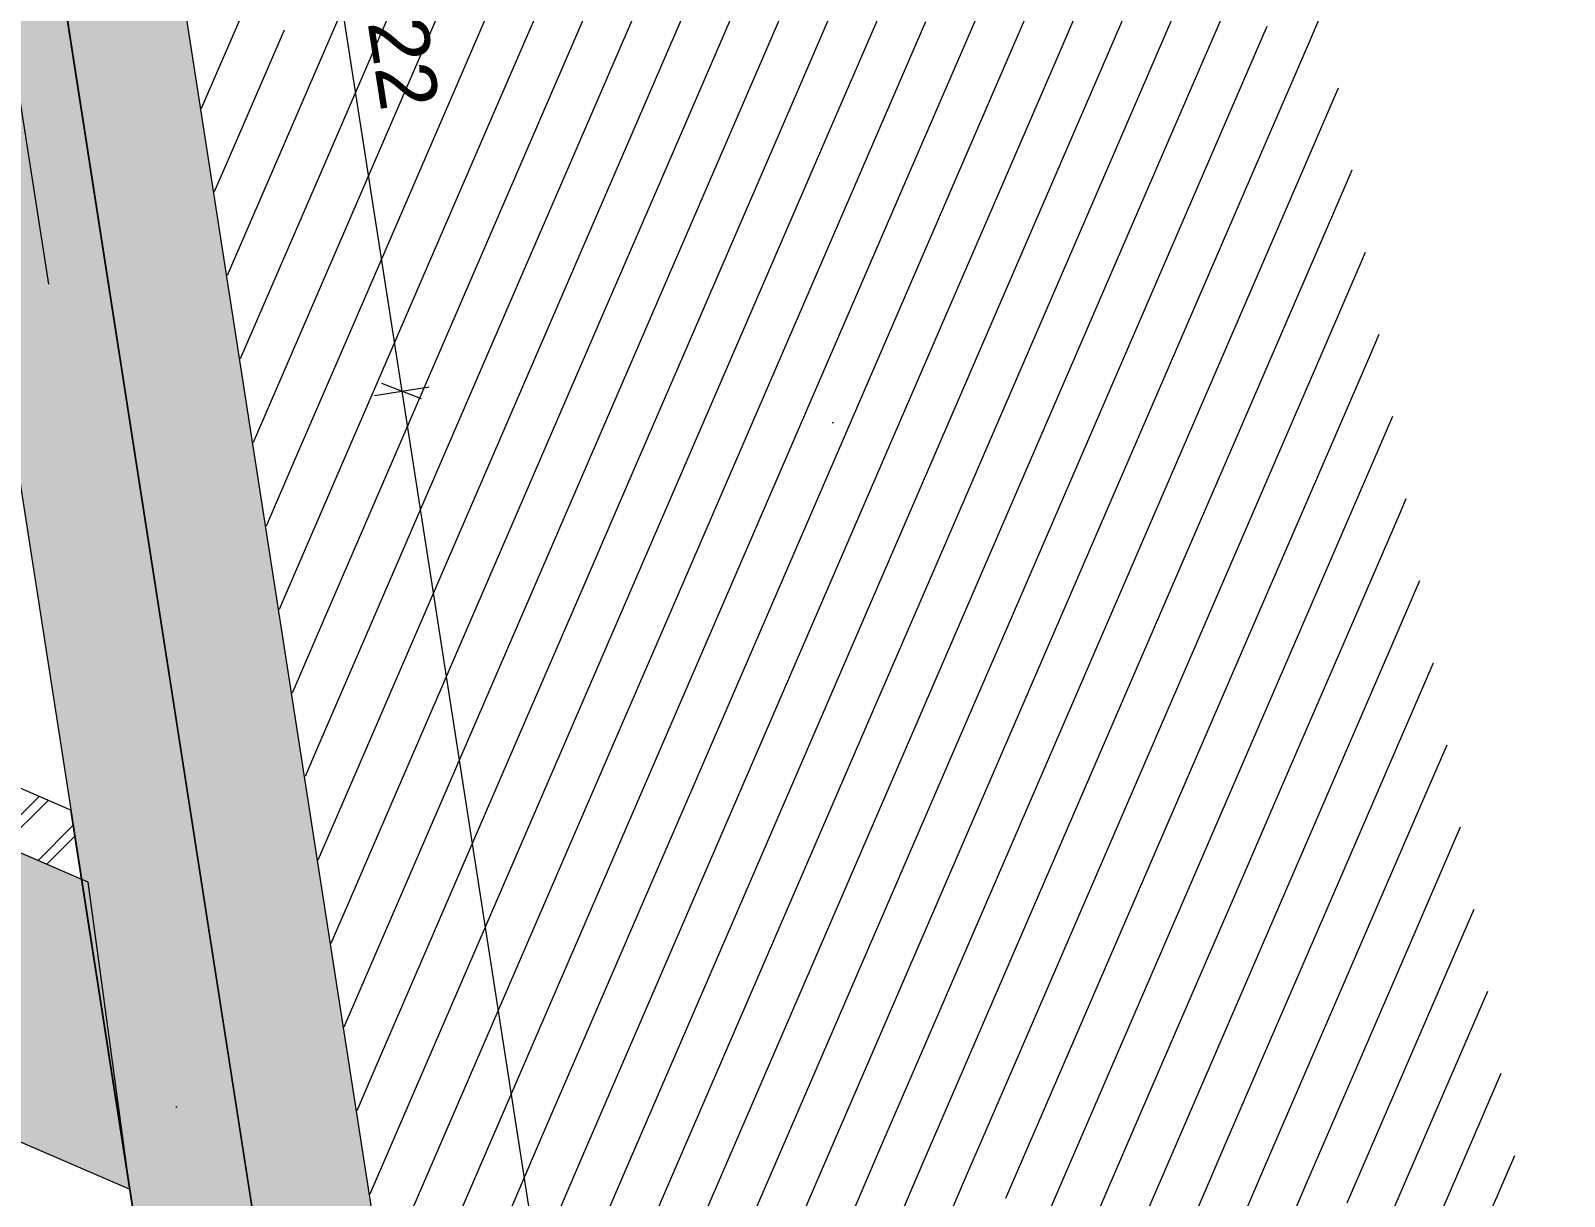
# Model space of a CAD drawing. Header units: millimetres. Extents: x 12535370 to 12575737, y 356204400 to 356234587.
# Drawn here: x 12556369 to 12558968, y 356211622 to 356213597 of the extents above; entities that cross this region are included whole.
import ezdxf
from ezdxf.enums import TextEntityAlignment as Align

# ---------------------------------------------------------------- set-up
doc = ezdxf.new("R2010")
doc.units = ezdxf.units.MM
doc.header["$MEASUREMENT"] = 0
doc.set_wipeout_variables(frame=1)
doc.linetypes.add('Dot & Dashed', pattern=[6702.78, 3527.78, -1763.89, 0, -1411.11])
doc.linetypes.add('Wipeout_Contour', pattern=[1000, 0, -1000])
for name, color, linetype in [('New_015 Innenwände', 7, 'Continuous'), ('New_035 Decken', 7, 'Continuous'), ('New_080 Raumdefinitionen', 7, 'Continuous'), ('New_290 Raster _ Achsen', 7, 'Continuous'), ('New_GRUNDSTÜCKSGRENZE', 7, 'Continuous')]:
    doc.layers.add(name, color=color, linetype=linetype)
for name, color, linetype, lineweight in [('New_015 Innenwände_Pen_No__1', 7, 'Continuous', 13), ('New_015 Innenwände_Pen_No__3', 7, 'Continuous', 18), ('New_035 Decken_Pen_No__1', 7, 'Continuous', 13), ('New_060 Möbel Einbau_Pen_No__1', 7, 'Continuous', 13), ('New_060 Möbel Einbau_Pen_No__18', 255, 'Continuous', 13), ('New_065 Möbel Einrichtung_Pen_No__31', 7, 'Continuous', 13), ('New_255 Plangrafiken_Pen_No__39', 8, 'Continuous', 13), ('New_290 Raster _ Achsen_Pen_No__108', 7, 'Continuous', 13), ('New_GRUNDSTÜCKSGRENZE_Pen_No__1', 7, 'Continuous', 13)]:
    doc.layers.add(name, color=color, linetype=linetype, lineweight=lineweight)
doc.styles.add('GENERATED_STYLE_1', font='arial.ttf')
doc.dimstyles.new('GENERATED_STYLE__1', dxfattribs={"dimtxt": 125, "dimasz": 47.5, "dimexe": 0.18, "dimexo": 2, "dimgap": 0, "dimtad": 1, "dimlfac": 0.001, "dimzin": 0, "dimdsep": 46, "dimtxsty": 'GENERATED_STYLE_1', "dimblk": 'ARROWHEAD_2', "dimblk1": 'ARROWHEAD_2', "dimblk2": 'ARROWHEAD_2', "dimcen": 0.09, "dimclrd": 7, "dimclre": 7, "dimclrt": 7, "dimadec": 0, "dimazin": 0, "dimtfac": 1, "dimtdec": 4, "dimtmove": 0, "dimatfit": 3, "dimfxl": 1, "dimtolj": 1, "dimtzin": 0, "dimarcsym": 0})
doc.dimstyles.new('GENERATED_STYLE__2', dxfattribs={"dimtxt": 100, "dimasz": 47.5, "dimexe": 0.18, "dimexo": 2, "dimgap": 0, "dimtad": 1, "dimlfac": 0.001, "dimzin": 0, "dimdsep": 46, "dimtxsty": 'GENERATED_STYLE_1', "dimblk": 'ARROWHEAD_2', "dimblk1": 'ARROWHEAD_2', "dimblk2": 'ARROWHEAD_2', "dimcen": 0.09, "dimclrd": 7, "dimclre": 7, "dimclrt": 7, "dimadec": 0, "dimazin": 0, "dimtfac": 1, "dimtdec": 4, "dimtmove": 0, "dimatfit": 3, "dimfxl": 1, "dimtolj": 1, "dimtzin": 0, "dimarcsym": 0})

# ---------------------------------------------------------------- blocks, each defined once
blk = doc.blocks.new('*X12', base_point=(12240439.2, 356160438.4))
at = {"layer": 'New_255 Plangrafiken_Pen_No__39', "color": 8, "linetype": 'Continuous', "lineweight": 13}
for p, q in [((12557464.7, 356213794), (12557376.7, 356213590.1)), ((12557464.7, 356213794), (12557376.7, 356213590.1)), ((12556956.3, 356213771.7), (12556868.2, 356213567.8)), ((12556956.3, 356213771.7), (12556868.2, 356213567.8)), ((12558043.2, 356213786.1), (12557955.1, 356213582.2)), ((12558043.2, 356213786.1), (12557955.1, 356213582.2)), ((12557026.4, 356213741.4), (12556938.3, 356213537.5)), ((12557026.4, 356213741.4), (12556938.3, 356213537.5)), ((12557534.8, 356213763.8), (12557446.7, 356213559.9)), ((12557534.8, 356213763.8), (12557446.7, 356213559.9)), ((12558113.3, 356213755.9), (12558025.2, 356213551.9)), ((12558113.3, 356213755.9), (12558025.2, 356213551.9)), ((12557604.9, 356213733.5), (12557516.8, 356213529.6)), ((12557604.9, 356213733.5), (12557516.8, 356213529.6)), ((12558183.3, 356213725.6), (12558095.2, 356213521.7)), ((12558183.3, 356213725.6), (12558095.2, 356213521.7)), ((12557096.4, 356213711.2), (12557008.4, 356213507.3)), ((12557096.4, 356213711.2), (12557008.4, 356213507.3)), ((12557674.9, 356213703.3), (12557586.8, 356213499.3)), ((12557674.9, 356213703.3), (12557586.8, 356213499.3)), ((12558253.4, 356213695.3), (12558165.3, 356213491.4)), ((12558253.4, 356213695.3), (12558165.3, 356213491.4)), ((12557166.5, 356213680.9), (12557078.4, 356213477)), ((12557166.5, 356213680.9), (12557078.4, 356213477)), ((12557745, 356213673), (12557656.9, 356213469.1)), ((12557745, 356213673), (12557656.9, 356213469.1)), ((12558323.4, 356213665.1), (12558235.3, 356213461.2)), ((12558323.4, 356213665.1), (12558235.3, 356213461.2)), ((12557236.5, 356213650.7), (12557148.5, 356213446.7)), ((12557236.5, 356213650.7), (12557148.5, 356213446.7)), ((12557815, 356213642.7), (12557726.9, 356213438.8)), ((12557815, 356213642.7), (12557726.9, 356213438.8)), ((12558561.7, 356213639.3), (12558533.6, 356213574.3)), ((12558561.7, 356213639.3), (12558533.6, 356213574.3)), ((12556728.1, 356213628.3), (12556657.9, 356213465.7)), ((12556728.1, 356213628.3), (12556657.9, 356213465.7)), ((12557306.6, 356213620.4), (12557218.5, 356213416.5)), ((12557306.6, 356213620.4), (12557218.5, 356213416.5)), ((12557885.1, 356213612.5), (12557797, 356213408.6)), ((12557885.1, 356213612.5), (12557797, 356213408.6)), ((12558393.5, 356213634.8), (12558305.4, 356213430.9)), ((12558393.5, 356213634.8), (12558305.4, 356213430.9)), ((12556798.2, 356213598.1), (12556710.1, 356213394.2)), ((12556798.2, 356213598.1), (12556710.1, 356213394.2)), ((12557376.7, 356213590.1), (12557288.6, 356213386.2)), ((12557376.7, 356213590.1), (12557288.6, 356213386.2)), ((12558463.5, 356213604.5), (12558375.4, 356213400.6)), ((12558463.5, 356213604.5), (12558375.4, 356213400.6)), ((12556868.2, 356213567.8), (12556780.2, 356213363.9)), ((12556868.2, 356213567.8), (12556780.2, 356213363.9)), ((12557446.7, 356213559.9), (12557358.6, 356213356)), ((12557446.7, 356213559.9), (12557358.6, 356213356)), ((12557955.1, 356213582.2), (12557867, 356213378.3)), ((12557955.1, 356213582.2), (12557867, 356213378.3)), ((12558533.6, 356213574.3), (12558445.5, 356213370.4)), ((12558533.6, 356213574.3), (12558445.5, 356213370.4)), ((12556938.3, 356213537.5), (12556850.2, 356213333.6)), ((12556938.3, 356213537.5), (12556850.2, 356213333.6)), ((12558025.2, 356213551.9), (12557937.1, 356213348)), ((12558025.2, 356213551.9), (12557937.1, 356213348)), ((12557008.4, 356213507.3), (12556920.3, 356213303.4)), ((12557008.4, 356213507.3), (12556920.3, 356213303.4)), ((12557516.8, 356213529.6), (12557428.7, 356213325.7)), ((12557516.8, 356213529.6), (12557428.7, 356213325.7)), ((12558095.2, 356213521.7), (12558007.1, 356213317.8)), ((12558095.2, 356213521.7), (12558007.1, 356213317.8)), ((12557586.8, 356213499.3), (12557498.7, 356213295.4)), ((12557586.8, 356213499.3), (12557498.7, 356213295.4)), ((12558165.3, 356213491.4), (12558077.2, 356213287.5)), ((12558165.3, 356213491.4), (12558077.2, 356213287.5)), ((12558584.7, 356213500.1), (12558515.6, 356213340.1)), ((12558584.7, 356213500.1), (12558515.6, 356213340.1)), ((12557078.4, 356213477), (12556990.3, 356213273.1)), ((12557078.4, 356213477), (12556990.3, 356213273.1)), ((12557656.9, 356213469.1), (12557568.8, 356213265.2)), ((12557656.9, 356213469.1), (12557568.8, 356213265.2)), ((12558235.3, 356213461.2), (12558147.3, 356213257.2)), ((12558235.3, 356213461.2), (12558147.3, 356213257.2)), ((12557148.5, 356213446.7), (12557060.4, 356213242.8)), ((12557148.5, 356213446.7), (12557060.4, 356213242.8)), ((12557726.9, 356213438.8), (12557638.8, 356213234.9)), ((12557726.9, 356213438.8), (12557638.8, 356213234.9)), ((12558305.4, 356213430.9), (12558217.3, 356213227)), ((12558305.4, 356213430.9), (12558217.3, 356213227)), ((12557218.5, 356213416.5), (12557130.4, 356213212.6)), ((12557218.5, 356213416.5), (12557130.4, 356213212.6)), ((12557797, 356213408.6), (12557708.9, 356213204.7)), ((12557797, 356213408.6), (12557708.9, 356213204.7)), ((12556710.1, 356213394.2), (12556679.9, 356213324.1)), ((12556710.1, 356213394.2), (12556679.9, 356213324.1)), ((12557288.6, 356213386.2), (12557200.5, 356213182.3)), ((12557288.6, 356213386.2), (12557200.5, 356213182.3)), ((12557867, 356213378.3), (12557779, 356213174.4)), ((12557867, 356213378.3), (12557779, 356213174.4)), ((12558375.4, 356213400.6), (12558287.4, 356213196.7)), ((12558375.4, 356213400.6), (12558287.4, 356213196.7)), ((12556780.2, 356213363.9), (12556701.8, 356213182.6)), ((12556780.2, 356213363.9), (12556701.8, 356213182.6)), ((12557358.6, 356213356), (12557270.5, 356213152.1)), ((12557358.6, 356213356), (12557270.5, 356213152.1)), ((12558445.5, 356213370.4), (12558357.4, 356213166.5)), ((12558445.5, 356213370.4), (12558357.4, 356213166.5)), ((12558607.7, 356213360.9), (12558585.6, 356213309.8)), ((12558607.7, 356213360.9), (12558585.6, 356213309.8)), ((12556850.2, 356213333.6), (12556762.1, 356213129.7)), ((12556850.2, 356213333.6), (12556762.1, 356213129.7)), ((12557428.7, 356213325.7), (12557340.6, 356213121.8)), ((12557428.7, 356213325.7), (12557340.6, 356213121.8)), ((12557937.1, 356213348), (12557849, 356213144.1)), ((12557937.1, 356213348), (12557849, 356213144.1)), ((12558515.6, 356213340.1), (12558427.5, 356213136.2)), ((12558515.6, 356213340.1), (12558427.5, 356213136.2)), ((12556920.3, 356213303.4), (12556832.2, 356213099.5)), ((12556920.3, 356213303.4), (12556832.2, 356213099.5)), ((12558007.1, 356213317.8), (12557919.1, 356213113.9)), ((12558007.1, 356213317.8), (12557919.1, 356213113.9)), ((12558585.6, 356213309.8), (12558497.5, 356213105.9)), ((12558585.6, 356213309.8), (12558497.5, 356213105.9)), ((12556990.3, 356213273.1), (12556902.2, 356213069.2)), ((12556990.3, 356213273.1), (12556902.2, 356213069.2)), ((12557498.7, 356213295.4), (12557410.6, 356213091.5)), ((12557498.7, 356213295.4), (12557410.6, 356213091.5)), ((12558077.2, 356213287.5), (12557989.1, 356213083.6)), ((12558077.2, 356213287.5), (12557989.1, 356213083.6)), ((12557568.8, 356213265.2), (12557480.7, 356213061.3)), ((12557568.8, 356213265.2), (12557480.7, 356213061.3)), ((12558147.3, 356213257.2), (12558059.2, 356213053.3)), ((12558147.3, 356213257.2), (12558059.2, 356213053.3)), ((12557060.4, 356213242.8), (12556972.3, 356213038.9)), ((12557060.4, 356213242.8), (12556972.3, 356213038.9)), ((12557638.8, 356213234.9), (12557550.8, 356213031)), ((12557638.8, 356213234.9), (12557550.8, 356213031)), ((12558217.3, 356213227), (12558129.2, 356213023.1)), ((12558217.3, 356213227), (12558129.2, 356213023.1)), ((12558630.6, 356213221.7), (12558567.6, 356213075.7)), ((12558630.6, 356213221.7), (12558567.6, 356213075.7)), ((12557130.4, 356213212.6), (12557042.3, 356213008.7)), ((12557130.4, 356213212.6), (12557042.3, 356213008.7)), ((12557708.9, 356213204.7), (12557620.8, 356213000.7)), ((12557708.9, 356213204.7), (12557620.8, 356213000.7)), ((12558287.4, 356213196.7), (12558199.3, 356212992.8)), ((12558287.4, 356213196.7), (12558199.3, 356212992.8)), ((12557200.5, 356213182.3), (12557112.4, 356212978.4)), ((12557200.5, 356213182.3), (12557112.4, 356212978.4)), ((12557779, 356213174.4), (12557690.9, 356212970.5)), ((12557779, 356213174.4), (12557690.9, 356212970.5)), ((12557270.5, 356213152.1), (12557182.5, 356212948.1)), ((12557270.5, 356213152.1), (12557182.5, 356212948.1)), ((12557849, 356213144.1), (12557760.9, 356212940.2)), ((12557849, 356213144.1), (12557760.9, 356212940.2)), ((12558357.4, 356213166.5), (12558269.3, 356212962.6)), ((12558357.4, 356213166.5), (12558269.3, 356212962.6)), ((12556762.1, 356213129.7), (12556723.8, 356213041)), ((12556762.1, 356213129.7), (12556723.8, 356213041)), ((12557340.6, 356213121.8), (12557252.5, 356212917.9)), ((12557340.6, 356213121.8), (12557252.5, 356212917.9)), ((12558427.5, 356213136.2), (12558339.4, 356212932.3)), ((12558427.5, 356213136.2), (12558339.4, 356212932.3)), ((12556832.2, 356213099.5), (12556745.8, 356212899.4)), ((12556832.2, 356213099.5), (12556745.8, 356212899.4)), ((12557410.6, 356213091.5), (12557322.6, 356212887.6)), ((12557410.6, 356213091.5), (12557322.6, 356212887.6)), ((12557919.1, 356213113.9), (12557831, 356212910)), ((12557919.1, 356213113.9), (12557831, 356212910)), ((12558497.5, 356213105.9), (12558409.4, 356212902)), ((12558497.5, 356213105.9), (12558409.4, 356212902)), ((12556902.2, 356213069.2), (12556814.1, 356212865.3)), ((12556902.2, 356213069.2), (12556814.1, 356212865.3)), ((12557989.1, 356213083.6), (12557901, 356212879.7)), ((12557989.1, 356213083.6), (12557901, 356212879.7)), ((12558567.6, 356213075.7), (12558479.5, 356212871.8)), ((12558567.6, 356213075.7), (12558479.5, 356212871.8)), ((12558653.6, 356213082.5), (12558637.6, 356213045.4)), ((12558653.6, 356213082.5), (12558637.6, 356213045.4)), ((12556972.3, 356213038.9), (12556884.2, 356212835)), ((12556972.3, 356213038.9), (12556884.2, 356212835)), ((12557480.7, 356213061.3), (12557392.6, 356212857.4)), ((12557480.7, 356213061.3), (12557392.6, 356212857.4)), ((12558059.2, 356213053.3), (12557971.1, 356212849.4)), ((12558059.2, 356213053.3), (12557971.1, 356212849.4)), ((12558637.6, 356213045.4), (12558549.5, 356212841.5)), ((12558637.6, 356213045.4), (12558549.5, 356212841.5)), ((12557550.8, 356213031), (12557462.7, 356212827.1)), ((12557550.8, 356213031), (12557462.7, 356212827.1)), ((12558129.2, 356213023.1), (12558041.1, 356212819.2)), ((12558129.2, 356213023.1), (12558041.1, 356212819.2)), ((12557042.3, 356213008.7), (12556954.3, 356212804.8)), ((12557042.3, 356213008.7), (12556954.3, 356212804.8)), ((12557620.8, 356213000.7), (12557532.7, 356212796.8)), ((12557620.8, 356213000.7), (12557532.7, 356212796.8)), ((12558199.3, 356212992.8), (12558111.2, 356212788.9)), ((12558199.3, 356212992.8), (12558111.2, 356212788.9)), ((12557112.4, 356212978.4), (12557024.3, 356212774.5)), ((12557112.4, 356212978.4), (12557024.3, 356212774.5)), ((12557690.9, 356212970.5), (12557602.8, 356212766.6)), ((12557690.9, 356212970.5), (12557602.8, 356212766.6)), ((12558269.3, 356212962.6), (12558181.2, 356212758.6)), ((12558269.3, 356212962.6), (12558181.2, 356212758.6)), ((12557182.5, 356212948.1), (12557094.4, 356212744.2)), ((12557182.5, 356212948.1), (12557094.4, 356212744.2)), ((12557760.9, 356212940.2), (12557672.8, 356212736.3)), ((12557760.9, 356212940.2), (12557672.8, 356212736.3)), ((12558676.6, 356212943.3), (12558619.6, 356212811.2)), ((12558676.6, 356212943.3), (12558619.6, 356212811.2)), ((12557252.5, 356212917.9), (12557164.4, 356212714)), ((12557252.5, 356212917.9), (12557164.4, 356212714)), ((12557831, 356212910), (12557742.9, 356212706)), ((12557831, 356212910), (12557742.9, 356212706)), ((12558339.4, 356212932.3), (12558251.3, 356212728.4)), ((12558339.4, 356212932.3), (12558251.3, 356212728.4)), ((12557322.6, 356212887.6), (12557234.5, 356212683.7)), ((12557322.6, 356212887.6), (12557234.5, 356212683.7)), ((12558409.4, 356212902), (12558321.4, 356212698.1)), ((12558409.4, 356212902), (12558321.4, 356212698.1)), ((12556814.1, 356212865.3), (12556767.8, 356212757.9)), ((12556814.1, 356212865.3), (12556767.8, 356212757.9)), ((12557392.6, 356212857.4), (12557304.5, 356212653.4)), ((12557392.6, 356212857.4), (12557304.5, 356212653.4)), ((12557901, 356212879.7), (12557812.9, 356212675.8)), ((12557901, 356212879.7), (12557812.9, 356212675.8)), ((12558479.5, 356212871.8), (12558391.4, 356212667.9)), ((12558479.5, 356212871.8), (12558391.4, 356212667.9)), ((12556884.2, 356212835), (12556796.1, 356212631.1)), ((12556884.2, 356212835), (12556796.1, 356212631.1)), ((12557971.1, 356212849.4), (12557883, 356212645.5)), ((12557971.1, 356212849.4), (12557883, 356212645.5)), ((12558549.5, 356212841.5), (12558461.5, 356212637.6)), ((12558549.5, 356212841.5), (12558461.5, 356212637.6)), ((12556954.3, 356212804.8), (12556866.2, 356212600.8)), ((12556954.3, 356212804.8), (12556866.2, 356212600.8)), ((12557462.7, 356212827.1), (12557374.6, 356212623.2)), ((12557462.7, 356212827.1), (12557374.6, 356212623.2)), ((12558041.1, 356212819.2), (12557953.1, 356212615.3)), ((12558041.1, 356212819.2), (12557953.1, 356212615.3)), ((12558619.6, 356212811.2), (12558531.5, 356212607.3)), ((12558619.6, 356212811.2), (12558531.5, 356212607.3)), ((12557532.7, 356212796.8), (12557444.6, 356212592.9)), ((12557532.7, 356212796.8), (12557444.6, 356212592.9)), ((12558111.2, 356212788.9), (12558023.1, 356212585)), ((12558111.2, 356212788.9), (12558023.1, 356212585)), ((12558689.7, 356212781), (12558601.6, 356212577.1)), ((12558689.7, 356212781), (12558601.6, 356212577.1)), ((12558699.6, 356212804.1), (12558689.7, 356212781)), ((12558699.6, 356212804.1), (12558689.7, 356212781)), ((12557024.3, 356212774.5), (12556936.2, 356212570.6)), ((12557024.3, 356212774.5), (12556936.2, 356212570.6)), ((12557602.8, 356212766.6), (12557514.7, 356212562.7)), ((12557602.8, 356212766.6), (12557514.7, 356212562.7)), ((12558181.2, 356212758.6), (12558093.2, 356212554.7)), ((12558181.2, 356212758.6), (12558093.2, 356212554.7)), ((12557094.4, 356212744.2), (12557006.3, 356212540.3)), ((12557094.4, 356212744.2), (12557006.3, 356212540.3)), ((12557672.8, 356212736.3), (12557584.7, 356212532.4)), ((12557672.8, 356212736.3), (12557584.7, 356212532.4)), ((12558251.3, 356212728.4), (12558163.2, 356212524.5)), ((12558251.3, 356212728.4), (12558163.2, 356212524.5)), ((12557164.4, 356212714), (12557076.3, 356212510.1)), ((12557164.4, 356212714), (12557076.3, 356212510.1)), ((12557742.9, 356212706), (12557654.8, 356212502.1)), ((12557742.9, 356212706), (12557654.8, 356212502.1)), ((12557234.5, 356212683.7), (12557146.4, 356212479.8)), ((12557234.5, 356212683.7), (12557146.4, 356212479.8)), ((12557812.9, 356212675.8), (12557724.9, 356212471.9)), ((12557812.9, 356212675.8), (12557724.9, 356212471.9)), ((12558321.4, 356212698.1), (12558233.3, 356212494.2)), ((12558321.4, 356212698.1), (12558233.3, 356212494.2)), ((12557304.5, 356212653.4), (12557216.4, 356212449.5)), ((12557304.5, 356212653.4), (12557216.4, 356212449.5)), ((12558391.4, 356212667.9), (12558303.3, 356212463.9)), ((12558391.4, 356212667.9), (12558303.3, 356212463.9)), ((12558722.6, 356212664.9), (12558671.6, 356212546.8)), ((12558722.6, 356212664.9), (12558671.6, 356212546.8)), ((12556796.1, 356212631.1), (12556789.7, 356212616.3)), ((12556796.1, 356212631.1), (12556789.7, 356212616.3)), ((12557374.6, 356212623.2), (12557286.5, 356212419.3)), ((12557374.6, 356212623.2), (12557286.5, 356212419.3)), ((12557883, 356212645.5), (12557794.9, 356212441.6)), ((12557883, 356212645.5), (12557794.9, 356212441.6)), ((12558461.5, 356212637.6), (12558373.4, 356212433.7)), ((12558461.5, 356212637.6), (12558373.4, 356212433.7)), ((12556866.2, 356212600.8), (12556811.7, 356212474.8)), ((12556866.2, 356212600.8), (12556811.7, 356212474.8)), ((12557953.1, 356212615.3), (12557865, 356212411.3)), ((12557953.1, 356212615.3), (12557865, 356212411.3)), ((12558531.5, 356212607.3), (12558443.4, 356212403.4)), ((12558531.5, 356212607.3), (12558443.4, 356212403.4)), ((12556936.2, 356212570.6), (12556848.1, 356212366.7)), ((12556936.2, 356212570.6), (12556848.1, 356212366.7)), ((12557444.6, 356212592.9), (12557356.6, 356212389)), ((12557444.6, 356212592.9), (12557356.6, 356212389)), ((12558023.1, 356212585), (12557935, 356212381.1)), ((12558023.1, 356212585), (12557935, 356212381.1)), ((12558601.6, 356212577.1), (12558513.5, 356212373.2)), ((12558601.6, 356212577.1), (12558513.5, 356212373.2)), ((12557514.7, 356212562.7), (12557426.6, 356212358.7)), ((12557514.7, 356212562.7), (12557426.6, 356212358.7)), ((12558093.2, 356212554.7), (12558005.1, 356212350.8)), ((12558093.2, 356212554.7), (12558005.1, 356212350.8)), ((12558671.6, 356212546.8), (12558583.5, 356212342.9)), ((12558671.6, 356212546.8), (12558583.5, 356212342.9)), ((12557006.3, 356212540.3), (12556918.2, 356212336.4)), ((12557006.3, 356212540.3), (12556918.2, 356212336.4)), ((12557584.7, 356212532.4), (12557496.7, 356212328.5)), ((12557584.7, 356212532.4), (12557496.7, 356212328.5)), ((12558163.2, 356212524.5), (12558075.1, 356212320.6)), ((12558163.2, 356212524.5), (12558075.1, 356212320.6)), ((12558745.6, 356212525.7), (12558741.7, 356212516.5)), ((12558745.6, 356212525.7), (12558741.7, 356212516.5)), ((12557076.3, 356212510.1), (12556988.2, 356212306.1)), ((12557076.3, 356212510.1), (12556988.2, 356212306.1)), ((12557654.8, 356212502.1), (12557566.7, 356212298.2)), ((12557654.8, 356212502.1), (12557566.7, 356212298.2)), ((12558233.3, 356212494.2), (12558145.2, 356212290.3)), ((12558233.3, 356212494.2), (12558145.2, 356212290.3)), ((12558741.7, 356212516.5), (12558653.6, 356212312.6)), ((12558741.7, 356212516.5), (12558653.6, 356212312.6)), ((12557146.4, 356212479.8), (12557058.3, 356212275.9)), ((12557146.4, 356212479.8), (12557058.3, 356212275.9)), ((12557724.9, 356212471.9), (12557636.8, 356212268)), ((12557724.9, 356212471.9), (12557636.8, 356212268)), ((12557216.4, 356212449.5), (12557128.4, 356212245.6)), ((12557216.4, 356212449.5), (12557128.4, 356212245.6)), ((12557794.9, 356212441.6), (12557706.8, 356212237.7)), ((12557794.9, 356212441.6), (12557706.8, 356212237.7)), ((12558303.3, 356212463.9), (12558215.2, 356212260)), ((12558303.3, 356212463.9), (12558215.2, 356212260)), ((12557286.5, 356212419.3), (12557198.4, 356212215.4)), ((12557286.5, 356212419.3), (12557198.4, 356212215.4)), ((12558373.4, 356212433.7), (12558285.3, 356212229.8)), ((12558373.4, 356212433.7), (12558285.3, 356212229.8)), ((12557356.6, 356212389), (12557268.5, 356212185.1)), ((12557356.6, 356212389), (12557268.5, 356212185.1)), ((12557865, 356212411.3), (12557776.9, 356212207.4)), ((12557865, 356212411.3), (12557776.9, 356212207.4)), ((12558443.4, 356212403.4), (12558355.3, 356212199.5)), ((12558443.4, 356212403.4), (12558355.3, 356212199.5)), ((12556848.1, 356212366.7), (12556833.7, 356212333.2)), ((12556848.1, 356212366.7), (12556833.7, 356212333.2)), ((12557935, 356212381.1), (12557846.9, 356212177.2)), ((12557935, 356212381.1), (12557846.9, 356212177.2)), ((12558513.5, 356212373.2), (12558425.4, 356212169.2)), ((12558513.5, 356212373.2), (12558425.4, 356212169.2)), ((12558768.6, 356212386.5), (12558723.6, 356212282.4)), ((12558768.6, 356212386.5), (12558723.6, 356212282.4)), ((12556918.2, 356212336.4), (12556855.6, 356212191.6)), ((12556918.2, 356212336.4), (12556855.6, 356212191.6)), ((12557426.6, 356212358.7), (12557338.5, 356212154.8)), ((12557426.6, 356212358.7), (12557338.5, 356212154.8)), ((12558005.1, 356212350.8), (12557917, 356212146.9)), ((12558005.1, 356212350.8), (12557917, 356212146.9)), ((12558583.5, 356212342.9), (12558495.5, 356212139)), ((12558583.5, 356212342.9), (12558495.5, 356212139)), ((12557496.7, 356212328.5), (12557408.6, 356212124.6)), ((12557496.7, 356212328.5), (12557408.6, 356212124.6)), ((12558075.1, 356212320.6), (12557987, 356212116.6)), ((12558075.1, 356212320.6), (12557987, 356212116.6)), ((12558653.6, 356212312.6), (12558565.5, 356212108.7)), ((12558653.6, 356212312.6), (12558565.5, 356212108.7)), ((12556988.2, 356212306.1), (12556900.2, 356212102.2)), ((12556988.2, 356212306.1), (12556900.2, 356212102.2)), ((12557566.7, 356212298.2), (12557478.6, 356212094.3)), ((12557566.7, 356212298.2), (12557478.6, 356212094.3)), ((12558145.2, 356212290.3), (12558057.1, 356212086.4)), ((12558145.2, 356212290.3), (12558057.1, 356212086.4)), ((12557058.3, 356212275.9), (12556970.2, 356212072)), ((12557058.3, 356212275.9), (12556970.2, 356212072)), ((12557636.8, 356212268), (12557548.7, 356212064)), ((12557636.8, 356212268), (12557548.7, 356212064)), ((12558215.2, 356212260), (12558127.2, 356212056.1)), ((12558215.2, 356212260), (12558127.2, 356212056.1)), ((12558723.6, 356212282.4), (12558635.6, 356212078.5)), ((12558723.6, 356212282.4), (12558635.6, 356212078.5)), ((12557128.4, 356212245.6), (12557040.3, 356212041.7)), ((12557128.4, 356212245.6), (12557040.3, 356212041.7)), ((12557706.8, 356212237.7), (12557618.7, 356212033.8)), ((12557706.8, 356212237.7), (12557618.7, 356212033.8)), ((12558791.6, 356212247.3), (12558705.6, 356212048.2)), ((12558791.6, 356212247.3), (12558705.6, 356212048.2)), ((12557198.4, 356212215.4), (12557110.3, 356212011.4)), ((12557198.4, 356212215.4), (12557110.3, 356212011.4)), ((12557776.9, 356212207.4), (12557688.8, 356212003.5)), ((12557776.9, 356212207.4), (12557688.8, 356212003.5)), ((12558285.3, 356212229.8), (12558197.2, 356212025.9)), ((12558285.3, 356212229.8), (12558197.2, 356212025.9)), ((12557268.5, 356212185.1), (12557180.4, 356211981.2)), ((12557268.5, 356212185.1), (12557180.4, 356211981.2)), ((12558355.3, 356212199.5), (12558267.3, 356211995.6)), ((12558355.3, 356212199.5), (12558267.3, 356211995.6)), ((12557338.5, 356212154.8), (12557250.4, 356211950.9)), ((12557338.5, 356212154.8), (12557250.4, 356211950.9)), ((12557846.9, 356212177.2), (12557758.8, 356211973.3)), ((12557846.9, 356212177.2), (12557758.8, 356211973.3)), ((12558425.4, 356212169.2), (12558337.3, 356211965.3)), ((12558425.4, 356212169.2), (12558337.3, 356211965.3)), ((12557917, 356212146.9), (12557828.9, 356211943)), ((12557917, 356212146.9), (12557828.9, 356211943)), ((12558495.5, 356212139), (12558407.4, 356211935.1)), ((12558495.5, 356212139), (12558407.4, 356211935.1)), ((12557408.6, 356212124.6), (12557320.5, 356211920.7)), ((12557408.6, 356212124.6), (12557320.5, 356211920.7)), ((12557987, 356212116.6), (12557899, 356211912.7)), ((12557987, 356212116.6), (12557899, 356211912.7)), ((12558565.5, 356212108.7), (12558477.4, 356211904.8)), ((12558565.5, 356212108.7), (12558477.4, 356211904.8)), ((12558814.6, 356212108.1), (12558775.7, 356212017.9)), ((12558814.6, 356212108.1), (12558775.7, 356212017.9)), ((12556900.2, 356212102.2), (12556877.6, 356212050.1)), ((12556900.2, 356212102.2), (12556877.6, 356212050.1)), ((12557478.6, 356212094.3), (12557390.5, 356211890.4)), ((12557478.6, 356212094.3), (12557390.5, 356211890.4)), ((12558057.1, 356212086.4), (12557969, 356211882.5)), ((12558057.1, 356212086.4), (12557969, 356211882.5)), ((12558635.6, 356212078.5), (12558547.5, 356211874.5)), ((12558635.6, 356212078.5), (12558547.5, 356211874.5)), ((12556970.2, 356212072), (12556899.6, 356211908.5)), ((12556970.2, 356212072), (12556899.6, 356211908.5)), ((12557548.7, 356212064), (12557460.6, 356211860.1)), ((12557548.7, 356212064), (12557460.6, 356211860.1)), ((12558127.2, 356212056.1), (12558039.1, 356211852.2)), ((12558127.2, 356212056.1), (12558039.1, 356211852.2)), ((12557040.3, 356212041.7), (12556952.2, 356211837.8)), ((12557040.3, 356212041.7), (12556952.2, 356211837.8)), ((12557618.7, 356212033.8), (12557530.7, 356211829.9)), ((12557618.7, 356212033.8), (12557530.7, 356211829.9)), ((12558197.2, 356212025.9), (12558109.1, 356211821.9)), ((12558197.2, 356212025.9), (12558109.1, 356211821.9)), ((12558705.6, 356212048.2), (12558617.5, 356211844.3)), ((12558705.6, 356212048.2), (12558617.5, 356211844.3)), ((12557110.3, 356212011.4), (12557022.2, 356211807.5)), ((12557110.3, 356212011.4), (12557022.2, 356211807.5)), ((12557688.8, 356212003.5), (12557600.7, 356211799.6)), ((12557688.8, 356212003.5), (12557600.7, 356211799.6)), ((12558775.7, 356212017.9), (12558687.6, 356211814)), ((12558775.7, 356212017.9), (12558687.6, 356211814)), ((12557180.4, 356211981.2), (12557092.3, 356211777.3)), ((12557180.4, 356211981.2), (12557092.3, 356211777.3)), ((12557758.8, 356211973.3), (12557670.8, 356211769.3)), ((12557758.8, 356211973.3), (12557670.8, 356211769.3)), ((12558267.3, 356211995.6), (12558179.2, 356211791.7)), ((12558267.3, 356211995.6), (12558179.2, 356211791.7)), ((12557250.4, 356211950.9), (12557162.3, 356211747)), ((12557250.4, 356211950.9), (12557162.3, 356211747)), ((12558337.3, 356211965.3), (12558249.2, 356211761.4)), ((12558337.3, 356211965.3), (12558249.2, 356211761.4)), ((12558837.6, 356211968.9), (12558757.6, 356211783.8)), ((12558837.6, 356211968.9), (12558757.6, 356211783.8)), ((12557320.5, 356211920.7), (12557232.4, 356211716.7)), ((12557320.5, 356211920.7), (12557232.4, 356211716.7)), ((12557828.9, 356211943), (12557740.8, 356211739.1)), ((12557828.9, 356211943), (12557740.8, 356211739.1)), ((12558407.4, 356211935.1), (12558319.3, 356211731.2)), ((12558407.4, 356211935.1), (12558319.3, 356211731.2)), ((12557899, 356211912.7), (12557810.9, 356211708.8)), ((12557899, 356211912.7), (12557810.9, 356211708.8)), ((12558477.4, 356211904.8), (12558389.3, 356211700.9)), ((12558477.4, 356211904.8), (12558389.3, 356211700.9)), ((12557390.5, 356211890.4), (12557302.5, 356211686.5)), ((12557390.5, 356211890.4), (12557302.5, 356211686.5)), ((12557969, 356211882.5), (12557880.9, 356211678.6)), ((12557969, 356211882.5), (12557880.9, 356211678.6)), ((12558547.5, 356211874.5), (12558459.4, 356211670.6)), ((12558547.5, 356211874.5), (12558459.4, 356211670.6)), ((12557460.6, 356211860.1), (12557372.5, 356211656.2)), ((12557460.6, 356211860.1), (12557372.5, 356211656.2)), ((12558039.1, 356211852.2), (12557951, 356211648.3)), ((12558039.1, 356211852.2), (12557951, 356211648.3)), ((12558617.5, 356211844.3), (12558529.4, 356211640.4)), ((12558617.5, 356211844.3), (12558529.4, 356211640.4)), ((12556952.2, 356211837.8), (12556921.6, 356211766.9)), ((12556952.2, 356211837.8), (12556921.6, 356211766.9)), ((12557530.7, 356211829.9), (12557442.6, 356211626)), ((12557530.7, 356211829.9), (12557442.6, 356211626)), ((12558109.1, 356211821.9), (12558021, 356211618)), ((12558109.1, 356211821.9), (12558021, 356211618)), ((12558860.6, 356211829.7), (12558827.7, 356211753.5)), ((12558860.6, 356211829.7), (12558827.7, 356211753.5)), ((12557022.2, 356211807.5), (12556943.5, 356211625.4)), ((12557022.2, 356211807.5), (12556943.5, 356211625.4)), ((12557600.7, 356211799.6), (12557512.6, 356211595.7)), ((12557600.7, 356211799.6), (12557512.6, 356211595.7)), ((12558179.2, 356211791.7), (12558091.1, 356211587.8)), ((12558179.2, 356211791.7), (12558091.1, 356211587.8)), ((12558687.6, 356211814), (12558599.5, 356211610.1)), ((12558687.6, 356211814), (12558599.5, 356211610.1)), ((12557092.3, 356211777.3), (12557004.2, 356211573.4)), ((12557092.3, 356211777.3), (12557004.2, 356211573.4)), ((12557670.8, 356211769.3), (12557582.7, 356211565.4)), ((12557670.8, 356211769.3), (12557582.7, 356211565.4)), ((12558757.6, 356211783.8), (12558669.6, 356211579.8)), ((12558757.6, 356211783.8), (12558669.6, 356211579.8)), ((12557162.3, 356211747), (12557074.3, 356211543.1)), ((12557162.3, 356211747), (12557074.3, 356211543.1)), ((12557740.8, 356211739.1), (12557652.7, 356211535.2)), ((12557740.8, 356211739.1), (12557652.7, 356211535.2)), ((12558249.2, 356211761.4), (12558161.1, 356211557.5)), ((12558249.2, 356211761.4), (12558161.1, 356211557.5)), ((12558827.7, 356211753.5), (12558739.6, 356211549.6)), ((12558827.7, 356211753.5), (12558739.6, 356211549.6)), ((12557232.4, 356211716.7), (12557144.3, 356211512.8)), ((12557232.4, 356211716.7), (12557144.3, 356211512.8)), ((12558319.3, 356211731.2), (12558231.2, 356211527.2)), ((12558319.3, 356211731.2), (12558231.2, 356211527.2)), ((12557302.5, 356211686.5), (12557214.4, 356211482.6)), ((12557302.5, 356211686.5), (12557214.4, 356211482.6)), ((12557810.9, 356211708.8), (12557722.8, 356211504.9)), ((12557810.9, 356211708.8), (12557722.8, 356211504.9)), ((12558389.3, 356211700.9), (12558301.3, 356211497)), ((12558389.3, 356211700.9), (12558301.3, 356211497)), ((12558883.6, 356211690.5), (12558809.7, 356211519.3)), ((12558883.6, 356211690.5), (12558809.7, 356211519.3)), ((12557880.9, 356211678.6), (12557792.8, 356211474.7)), ((12557880.9, 356211678.6), (12557792.8, 356211474.7)), ((12558459.4, 356211670.6), (12558371.3, 356211466.7)), ((12558459.4, 356211670.6), (12558371.3, 356211466.7)), ((12557372.5, 356211656.2), (12557284.4, 356211452.3)), ((12557372.5, 356211656.2), (12557284.4, 356211452.3)), ((12557951, 356211648.3), (12557862.9, 356211444.4)), ((12557951, 356211648.3), (12557862.9, 356211444.4)), ((12558529.4, 356211640.4), (12558441.4, 356211436.5)), ((12558529.4, 356211640.4), (12558441.4, 356211436.5)), ((12557442.6, 356211626), (12557354.5, 356211422.1)), ((12557442.6, 356211626), (12557354.5, 356211422.1))]:
    blk.add_line(p, q, dxfattribs=at)
blk = doc.blocks.new('Fill_1', base_point=(12240439.2, 356160438.4))
at = {"layer": 'New_255 Plangrafiken_Pen_No__39', "color": 8, "linetype": 'Continuous', "lineweight": 13}
blk.add_blockref('*X12', (12240439.2, 356160438.4), dxfattribs=at)
blk = doc.blocks.new('Slab_1', base_point=(12539464.4, 356214374.2))
at = {"layer": 'New_035 Decken_Pen_No__1', "color": 7, "linetype": 'Continuous', "lineweight": 13, "flags": 128}
blk.add_lwpolyline([(12539464.4, 356214374.2), (12540355.6, 356216681.8), (12543211.2, 356223921.6), (12544734.3, 356227674.9), (12554930.7, 356223270.2), (12557525.4, 356206572.1)], close=True, dxfattribs=at)
blk = doc.blocks.new('Wall_6', base_point=(12555111.4, 356223410.1))
at = {"layer": 'New_015 Innenwände', "linetype": 'Continuous', "lineweight": 0, "true_color": 0x000000}
h = blk.add_hatch(dxfattribs=at)
h.set_pattern_fill('DÄMMSTOFF__POLYSTYROL_EPS', color=18, style=0, pattern_type=2)
h.set_pattern_definition([(188.832684, (12240439.157, 356160438.356), (-7.978668, 51.34531), [30, -60]), (188.832684, (12240398.68, 356160405.773), (-7.978668, 51.34531), [30, -60]), (248.832684, (12240409.51, 356160433.75), (-48.455677, 18.762926), [30, -60]), (248.832684, (12240417.49, 356160382.404), (-48.455677, 18.762926), [30, -60]), (308.832684, (12240439.157, 356160438.356), (40.477009, 32.582384), [30, -60]), (308.832684, (12240447.135, 356160387.01), (40.477009, 32.582384), [30, -60])])
h.paths.add_polyline_path([(12554930.7, 356223270.2), (12557489.2, 356206805.7), (12557706.1, 356206711.9), (12555147.7, 356223176.5)])
h = blk.add_hatch(dxfattribs=at)
h.set_pattern_fill('BETON_BEWEHRT_SN46', color=18, style=0, pattern_type=2)
h.set_pattern_definition([(45, (12240439.16, 356160438.36), (-70.710678, 70.710678), [30, -20]), (45, (12240403.8, 356160473.71), (-70.710678, 70.710678), [100, 0])])
h.paths.add_polyline_path([(12554750, 356223130.4), (12557235.9, 356207132.9), (12557452.9, 356207039.2), (12554967, 356223036.7)])
at = {"layer": 'New_015 Innenwände_Pen_No__1', "color": 7, "linetype": 'Continuous', "lineweight": 13, "flags": 128}
blk.add_lwpolyline([(12557706.1, 356206711.9), (12555147.7, 356223176.5)], dxfattribs=at)
at = {"layer": 'New_015 Innenwände_Pen_No__3', "color": 7, "linetype": 'Continuous', "lineweight": 18}
blk.add_line((12557452.9, 356207039.2), (12554967, 356223036.7), dxfattribs=at)
at = {"layer": 'New_015 Innenwände_Pen_No__3', "color": 7, "linetype": 'Continuous', "lineweight": 18, "flags": 128}
blk.add_lwpolyline([(12554750, 356223130.4), (12557235.9, 356207132.9)], dxfattribs=at)
blk = doc.blocks.new('Wall_41', base_point=(12553300.1, 356213636.7))
at = {"color": 254, "linetype": 'Wipeout_Contour', "lineweight": 0, "ltscale": 1425736271.178679}
blk.add_wipeout([(12553391.9, 356213596.9), (12553352.2, 356213505.1), (12556454.9, 356212159.2), (12556436.7, 356212276.1)], dxfattribs=at).dxf.layer = 'New_015 Innenwände'
at = {"layer": 'New_015 Innenwände', "linetype": 'Continuous', "lineweight": 0, "true_color": 0x000000}
h = blk.add_hatch(dxfattribs=at)
h.set_pattern_fill('INSULATION', color=18, style=0, pattern_type=2)
h.set_pattern_definition([(45, (12240439.16, 356160438.356), (-53.033009, 53.033009), []), (45, (12240428.55, 356160448.96), (-53.033009, 53.033009), [])])
h.paths.add_polyline_path([(12553391.9, 356213596.9), (12553352.2, 356213505.1), (12556454.9, 356212159.2), (12556436.7, 356212276.1)])
at = {"layer": 'New_015 Innenwände_Pen_No__1', "color": 7, "linetype": 'Continuous', "lineweight": 13, "flags": 128}
for points in [[(12553260.5, 356213544.9), (12556454.9, 356212159.2)], [(12556436.7, 356212276.1), (12555500, 356212682.4)], [(12556454.9, 356212159.2), (12556436.7, 356212276.1)]]:
    blk.add_lwpolyline(points, dxfattribs=at)
blk = doc.blocks.new('Standard grid marker[24]', base_point=(12539645.8, 356220744.6))
at = {"layer": 'New_290 Raster _ Achsen_Pen_No__108', "color": 7, "linetype": 'Dot & Dashed', "lineweight": 13}
blk.add_line((12540563.8, 356220348), (12561567.2, 356211274.9), dxfattribs=at)
at = {"layer": 'New_290 Raster _ Achsen_Pen_No__108', "color": 7, "lineweight": 13, "style": 'GENERATED_STYLE_1'}
for tag, p in [('AC_MarkerText_1_0', (12539528.5, 356220880.1)), ('AC_MarkerText_1_1', (12562689.2, 356210875))]:
    blk.add_attdef(tag, text='', height=150, rotation=336.6365, dxfattribs=at).set_placement(p, align=Align.TOP_CENTER)
blk = doc.blocks.new('Standard grid marker[29]', base_point=(12557581.8, 356205556.1))
at = {"layer": 'New_290 Raster _ Achsen_Pen_No__108', "color": 7, "linetype": 'Dot & Dashed', "lineweight": 13}
blk.add_line((12557428.3, 356206544.2), (12554130.1, 356227771.8), dxfattribs=at)
at = {"layer": 'New_290 Raster _ Achsen_Pen_No__108', "color": 7, "lineweight": 13, "style": 'GENERATED_STYLE_1'}
for tag, p in [('AC_MarkerText_1_1', (12553993, 356228998.9)), ('AC_MarkerText_1_0', (12557652, 356205449.2))]:
    blk.add_attdef(tag, text='', height=150, rotation=336.6365, dxfattribs=at).set_placement(p, align=Align.TOP_CENTER)
blk = doc.blocks.new('2D_sofa_38585[47]', base_point=(12553930.8, 356211454.2))
at = {"layer": 'New_065 Möbel Einrichtung_Pen_No__31', "color": 7, "linetype": 'Continuous', "lineweight": 13, "flags": 128}
for points in [[(12554252, 356212197.8), (12553946.7, 356211491, 0.414214), (12553967.6, 356211438.4), (12556097.3, 356210518.4, 0.414214), (12556149.9, 356210539.2), (12556455.3, 356211246.1, 0.414214), (12556434.4, 356211298.7), (12554304.6, 356212218.7, 0.414214), (12554252, 356212197.8)], [(12553967.6, 356211438.4), (12554004.3, 356211422.5, 0.414214), (12554056.9, 356211443.4), (12554314.6, 356212040.1, -0.414214), (12554367.2, 356212060.9), (12556276.7, 356211236.1, -0.414214), (12556297.5, 356211183.5), (12556039.8, 356210586.8, 0.414214), (12556060.6, 356210534.2), (12556097.3, 356210518.4, 0.414214), (12556149.9, 356210539.2), (12556455.3, 356211246.1, 0.414214), (12556434.4, 356211298.7), (12554304.6, 356212218.7, 0.414214), (12554252, 356212197.8), (12553946.7, 356211491, 0.414214), (12553967.6, 356211438.4)], [(12554314.6, 356212040.1), (12554056.9, 356211443.4, 0.414214), (12554077.7, 356211390.8), (12555987.2, 356210565.9, 0.414214), (12556039.8, 356210586.8), (12556297.5, 356211183.5, 0.414214), (12556276.7, 356211236.1), (12554367.2, 356212060.9, 0.414214), (12554314.6, 356212040.1)], [(12554077.7, 356211390.8), (12554665.2, 356211137, 0.414214), (12554717.8, 356211157.9), (12554975.6, 356211754.6, 0.414214), (12554954.7, 356211807.1), (12554367.2, 356212060.9, 0.414214), (12554314.6, 356212040.1), (12554056.9, 356211443.4, 0.414214), (12554077.7, 356211390.8)], [(12554738.7, 356211105.3), (12555326.2, 356210851.5, 0.414214), (12555378.8, 356210872.3), (12555636.6, 356211469, 0.414214), (12555615.7, 356211521.6), (12555028.2, 356211775.4, 0.414214), (12554975.6, 356211754.6), (12554717.8, 356211157.9, 0.414214), (12554738.7, 356211105.3)], [(12555399.6, 356210819.7), (12555987.2, 356210565.9, 0.414214), (12556039.8, 356210586.8), (12556297.5, 356211183.5, 0.414214), (12556276.7, 356211236.1), (12555689.1, 356211489.9, 0.414214), (12555636.6, 356211469), (12555378.8, 356210872.3, 0.414214), (12555399.6, 356210819.7)]]:
    blk.add_lwpolyline(points, format="xyb", close=True, dxfattribs=at)
blk = doc.blocks.new('*D186', base_point=(12240439.2, 356160438.4))
at = {"layer": 'New_GRUNDSTÜCKSGRENZE_Pen_No__1', "color": 7, "linetype": 'Continuous', "lineweight": 13, "transparency": 16777216}
for p, q in [((12548068.4, 356212623.5), (12548010.5, 356212580.4)), ((12548020.9, 356212558.9), (12548058, 356212645)), ((12548011.4, 356212614.1), (12548039.5, 356212602)), ((12548039.5, 356212602), (12557780.6, 356208393.9)), ((12557751.7, 356208372.4), (12557809.6, 356208415.5)), ((12557762.1, 356208350.9), (12557799.2, 356208437)), ((12557780.6, 356208393.9), (12557808.7, 356208381.8))]:
    blk.add_line(p, q, dxfattribs=at)
at = {"layer": 'New_GRUNDSTÜCKSGRENZE_Pen_No__1', "color": 7, "lineweight": 13, "transparency": 16777216, "insert": (12552723.1, 356210606), "char_height": 125, "attachment_point": 7, "rotation": 336.6365, "style": 'GENERATED_STYLE_1'}
blk.add_mtext('\\A1;{\\pql;\\fArial|b0|i0|c0|p0;\\W1.000000;10,61}', dxfattribs=at)
blk = doc.blocks.new('ARROWHEAD_2')
at = {"color": 0, "linetype": 'Continuous', "lineweight": 0}
for p, q in [((-0.378, -0.655), (0.378, 0.655)), ((0, 0), (-1, 0))]:
    blk.add_line(p, q, dxfattribs=at)
blk = doc.blocks.new('*D246', base_point=(12240439.2, 356160438.4))
at = {"layer": 'New_GRUNDSTÜCKSGRENZE_Pen_No__1', "color": 7, "linetype": 'Continuous', "lineweight": 13, "transparency": 16777216}
for p, q in [((12556585.2, 356215844.2), (12556517.9, 356215870.3)), ((12556551.5, 356215857.3), (12556810.3, 356214191.8)), ((12556764, 356214184.6), (12556856.6, 356214199)), ((12556844, 356214178.7), (12556776.7, 356214204.8)), ((12556810.3, 356214191.8), (12556997.6, 356212986.3))]:
    blk.add_line(p, q, dxfattribs=at)
at = {"layer": 'New_GRUNDSTÜCKSGRENZE_Pen_No__1', "color": 7, "lineweight": 13, "transparency": 16777216, "insert": (12556652.6, 356215180.6), "char_height": 100, "attachment_point": 7, "rotation": 278.8327, "style": 'GENERATED_STYLE_1'}
blk.add_mtext('\\A1;{\\pql;\\fArial|b0|i0|c0|p0;\\W1.000000;1,68\\fArial|b0|i0|c0|p0;\\W1.000000;\\A1{\\H.66x;\\S5^  ;}}', dxfattribs=at)
blk = doc.blocks.new('*D247', base_point=(12240439.2, 356160438.4))
at = {"layer": 'New_GRUNDSTÜCKSGRENZE_Pen_No__1', "color": 7, "linetype": 'Continuous', "lineweight": 13, "transparency": 16777216}
for p, q in [((12556844, 356214178.7), (12556776.7, 356214204.8)), ((12556810.3, 356214191.8), (12556997.6, 356212986.3)), ((12557031.3, 356212973.3), (12556964, 356212999.3))]:
    blk.add_line(p, q, dxfattribs=at)
at = {"layer": 'New_GRUNDSTÜCKSGRENZE_Pen_No__1', "color": 7, "lineweight": 13, "transparency": 16777216, "insert": (12556903.2, 356213724), "char_height": 100, "attachment_point": 7, "rotation": 278.8327, "style": 'GENERATED_STYLE_1'}
blk.add_mtext('\\A1;{\\pql;\\fArial|b0|i0|c0|p0;\\W1.000000;1,22}', dxfattribs=at)
blk = doc.blocks.new('*D248', base_point=(12240439.2, 356160438.4))
at = {"layer": 'New_GRUNDSTÜCKSGRENZE_Pen_No__1', "color": 7, "linetype": 'Continuous', "lineweight": 13, "transparency": 16777216}
for p, q in [((12556810.3, 356214191.8), (12556997.6, 356212986.3)), ((12556951.3, 356212979.1), (12557043.9, 356212993.5)), ((12557031.3, 356212973.3), (12556964, 356212999.3)), ((12556997.6, 356212986.3), (12557891.4, 356207234.8)), ((12557845, 356207227.6), (12557937.7, 356207242)), ((12557857.7, 356207247.8), (12557925, 356207221.8)), ((12557891.4, 356207234.8), (12557896.1, 356207204.6))]:
    blk.add_line(p, q, dxfattribs=at)
at = {"layer": 'New_GRUNDSTÜCKSGRENZE_Pen_No__1', "color": 7, "lineweight": 13, "transparency": 16777216, "insert": (12557443.8, 356210245.5), "char_height": 100, "attachment_point": 7, "rotation": 278.8327, "style": 'GENERATED_STYLE_1'}
blk.add_mtext('\\A1;{\\pql;\\fArial|b0|i0|c0|p0;\\W1.000000;5,82}', dxfattribs=at)

msp = doc.modelspace()

# ---------------------------------------------------------------- hatches: boundary and pattern name
at = {"layer": 'New_060 Möbel Einbau_Pen_No__18', "linetype": 'Continuous', "lineweight": 13}
msp.add_hatch(color=255, dxfattribs=at).paths.add_polyline_path([(12553080.033, 356213127.029), (12556536.499, 356211633.894), (12556466.171, 356212154.467), (12553258.487, 356213540.133)])

# ---------------------------------------------------------------- linework, layer by layer
at = {"layer": 'New_060 Möbel Einbau_Pen_No__1', "color": 7, "linetype": 'Continuous', "lineweight": 13, "flags": 128}
msp.add_lwpolyline([(12553080.033, 356213127.029), (12556536.499, 356211633.894), (12556466.171, 356212154.467), (12553258.487, 356213540.133)], close=True, dxfattribs=at)
at = {"layer": 'New_080 Raumdefinitionen', "color": 21, "linetype": 'Continuous', "lineweight": 0, "true_color": 0xffa8a8, "flags": 128}
msp.add_lwpolyline([(12557235.913, 356207132.939), (12556454.871, 356212159.198), (12553260.454, 356213544.857), (12552160.757, 356214019.907), (12551973.791, 356213587.098), (12550276.212, 356214319.006), (12549016.302, 356214863.266), (12547494.728, 356211340.969)], close=True, dxfattribs=at)

# ---------------------------------------------------------------- block references
at = {"layer": 'New_015 Innenwände', "color": 7, "lineweight": 13}
msp.add_blockref('Wall_6', (12555111.374, 356223410.062), dxfattribs=at)
at = {"layer": 'New_035 Decken', "color": 7, "linetype": 'Continuous', "lineweight": 13}
msp.add_blockref('Slab_1', (12539464.379, 356214374.22), dxfattribs=at)
at = {"layer": 'New_255 Plangrafiken_Pen_No__39', "color": 8, "linetype": 'Continuous', "lineweight": 13}
msp.add_blockref('Fill_1', (12240439.157, 356160438.356), dxfattribs=at)

# ---------------------------------------------------------------- next in the draw order: block references
at = {"layer": 'New_015 Innenwände', "color": 7, "lineweight": 13}
msp.add_blockref('Wall_41', (12553300.11, 356213636.658), dxfattribs=at)

# ---------------------------------------------------------------- next in the draw order: block references
at = {"layer": 'New_065 Möbel Einrichtung_Pen_No__31', "color": 7, "linetype": 'Continuous', "lineweight": 13}
msp.add_blockref('2D_sofa_38585[47]', (12553930.832, 356211454.249), dxfattribs=at)
at = {"layer": 'New_290 Raster _ Achsen', "color": 7, "linetype": 'Continuous', "lineweight": 13}
for name, p in [('Standard grid marker[29]', (12557581.816, 356205556.091)), ('Standard grid marker[24]', (12539645.773, 356220744.612))]:
    msp.add_blockref(name, p, dxfattribs=at)

# ---------------------------------------------------------------- next in the draw order: dimensions: what is measured, and where the dimension line sits
at = {"layer": 'New_GRUNDSTÜCKSGRENZE', "color": 7, "linetype": 'Continuous', "lineweight": 13}
for base, p1, p2, angle, dimstyle, picture, middle, turn in [((12556810.309, 356214191.753), (12555846.553, 356215747.711), (12556105.369, 356214082.211), 278.832684, 'GENERATED_STYLE__2', '*D246', (12556766.268, 356214931.047), 278.832684), ((12556997.628, 356212986.294), (12556105.369, 356214082.211), (12556292.686, 356212876.751), 278.832684, 'GENERATED_STYLE__2', '*D247', (12556972.524, 356213603.726), 278.832684), ((12557891.367, 356207234.791), (12556292.686, 356212876.751), (12557235.913, 356207132.939), 278.832684, 'GENERATED_STYLE__2', '*D248', (12557513.053, 356210125.246), 278.832684), ((12557780.64, 356208393.928), (12547494.728, 356211340.969), (12557235.913, 356207132.939), 336.636458, 'GENERATED_STYLE__1', '*D186', (12552940.057, 356210580.295), 336.636458)]:
    dim = msp.add_linear_dim(base=base, p1=p1, p2=p2, angle=angle, dimstyle=dimstyle, dxfattribs=at)
    dim.commit()
    dim.dimension.update_dxf_attribs({"geometry": picture, "text_midpoint": middle, "dimtype": 160, "text_rotation": turn})

doc.saveas('drawing.dxf')
